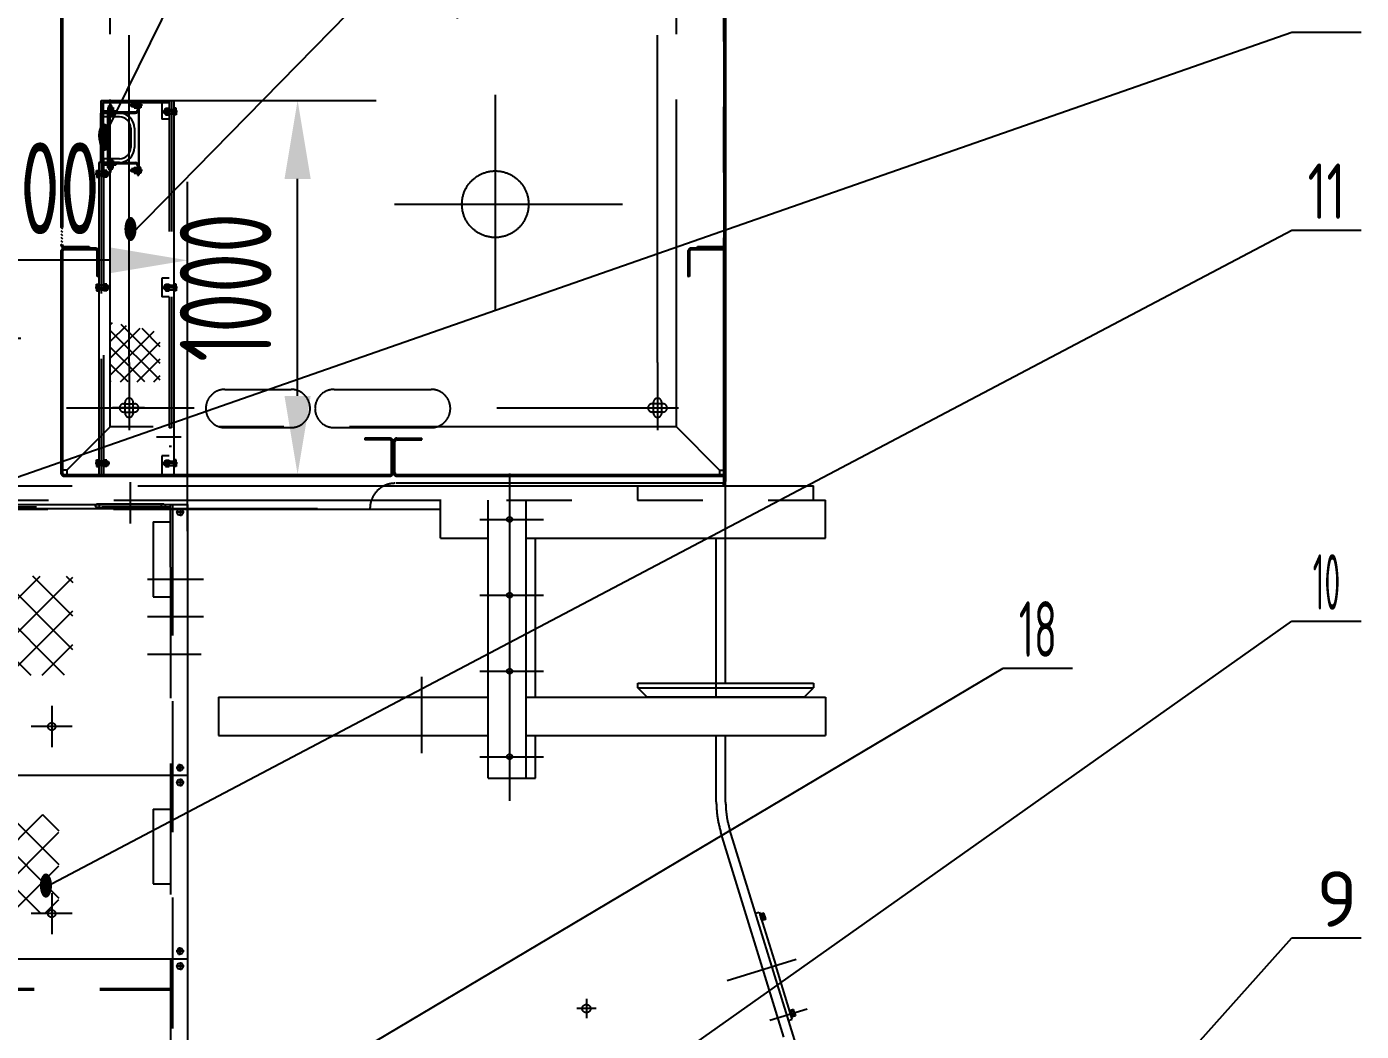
# Model space of a CAD drawing. Header units: millimetres. Extents: x 0 to 29400, y -802 to 20790.
# Drawn here: x 15664 to 19233, y 12697 to 15382 of the extents above; entities that cross this region are included whole.
import ezdxf
from ezdxf.enums import TextEntityAlignment as Align

# ---------------------------------------------------------------- set-up
doc = ezdxf.new("R2010")
doc.units = ezdxf.units.MM
doc.header["$LTSCALE"] = 700
for name, pattern in [('F', [0.75, 0.5, -0.25]), ('G', [2, 1.25, -0.25, 0.25, -0.25]), ('K', [2.5, 1.25, -0.25, 0.25, -0.25, 0.25, -0.25])]:
    doc.linetypes.add(name, pattern=pattern)
for name, color, linetype in [('01', 7, 'Continuous'), ('02', 1, 'Continuous'), ('04', 2, 'F'), ('05', 4, 'G'), ('07', 6, 'K'), ('08', 1, 'Continuous'), ('11', 3, 'Continuous')]:
    doc.layers.add(name, color=color, linetype=linetype)
doc.styles.get("Standard").update_dxf_attribs({"font": 'isocp', "width": 0.707, "bigfont": 'intecad.shx'})
doc.dimstyles.new('INTE', dxfattribs={"dimscale": 70, "dimtxt": 3.5, "dimasz": 3, "dimexe": 3, "dimexo": 0, "dimgap": 1, "dimtad": 1, "dimdec": 0, "dimdsep": 46, "dimtxsty": 'Standard', "dimcen": 0, "dimclrd": 1, "dimclre": 1, "dimclrt": 3, "dimadec": 0, "dimazin": 0, "dimtfac": 1, "dimtdec": 0, "dimtmove": 0, "dimatfit": 0, "dimfxl": 1, "dimarcsym": 0})
pattern_1 = [(225, (65769.9404, 40024.066), (4.490128, -4.490128), [])]
pattern_2 = [(315, (65769.9404, 40024.066), (4.490128, 4.490128), [])]

# ---------------------------------------------------------------- blocks, each defined once
blk = doc.blocks.new('WERER')
at = {"layer": '07', "linetype": 'K'}
h = blk.add_hatch(dxfattribs=at)
h.set_pattern_fill('ANSI31', color=6, scale=2, style=0)
h.set_pattern_definition(pattern_1)
h.paths.add_polyline_path([(58416.1, 30056.6, -0.113237), (58415.6, 30054.4, -0.287492), (58411.1, 30051.6), (58404.1, 30051.6), (58404.1, 30047.1), (58411.1, 30047.1, 0.123997), (58415.6, 30048.2, 0.276039), (58420.6, 30056.6), (58420.6, 31206.1, 0.276039), (58415.6, 31214.5, 0.123997), (58411.1, 31215.6), (58404.1, 31215.6), (58404.1, 31211.1), (58411.1, 31211.1, -0.287492), (58415.6, 31208.3, -0.113237), (58416.1, 31206.1)])
h.paths.add_polyline_path([(58404.1, 31211.1), (58404.1, 31215.6), (58344.6, 31215.6), (58344.6, 31211.1)])
h.paths.add_polyline_path([(58344.6, 30051.6), (58344.6, 30047.1), (58404.1, 30047.1), (58404.1, 30051.6)])
h = blk.add_hatch(dxfattribs=at)
h.set_pattern_fill('ANSI31', color=6, scale=2, angle=90, style=0)
h.set_pattern_definition(pattern_2)
edge = h.paths.add_edge_path()
edge.add_line((56642.6, 30977.6), (56642.6, 30056.6))
edge.add_arc((56652.1, 30056.6), 9.5, 180, 270)
edge.add_line((56652.1, 30047.1), (56718.6, 30047.1))
edge.add_line((56718.6, 30047.1), (56718.6, 30051.6))
edge.add_line((56718.6, 30051.6), (56652.1, 30051.6))
edge.add_arc((56652.1, 30056.6), 5, 180, 270, ccw=False)
edge.add_line((56647.1, 30056.6), (56647.1, 30977.6))
edge.add_arc((56652.1, 30977.6), 5, 90, 180, ccw=False)
edge.add_line((56652.1, 30982.6), (56718.6, 30982.6))
edge.add_line((56718.6, 30982.6), (56718.6, 30987.1))
edge.add_line((56718.6, 30987.1), (56652.1, 30987.1))
edge.add_arc((56652.1, 30977.6), 9.5, 90, 180)
h = blk.add_hatch(dxfattribs=at)
h.set_pattern_fill('ANSI31', color=6, scale=2, style=0)
h.set_pattern_definition(pattern_1)
h.paths.add_polyline_path([(56734.6, 30042.6, -0.414214), (56739.6, 30037.6), (56739.6, 29971.1), (56744.1, 29971.1), (56744.1, 30037.6, 0.414214), (56734.6, 30047.1), (56659.1, 30047.1), (56659.1, 30042.6)])
h.paths.add_polyline_path([(56642.6, 29447.1, 0.155597), (56644.4, 29441.6, 0.242958), (56652.1, 29437.6), (57522.1, 29437.6, 0.242958), (57529.9, 29441.6, 0.155597), (57531.6, 29447.1), (57531.6, 29454.1), (57527.1, 29454.1), (57527.1, 29447.1, -0.414214), (57522.1, 29442.1), (56652.1, 29442.1, -0.414214), (56647.1, 29447.1), (56647.1, 30037.6, -0.414214), (56652.1, 30042.6), (56659.1, 30042.6), (56659.1, 30047.1), (56652.1, 30047.1, 0.414214), (56642.6, 30037.6)])
h.paths.add_polyline_path([(57527.1, 29454.1), (57531.6, 29454.1), (57531.6, 29529.6, 0.414214), (57522.1, 29539.1), (57455.6, 29539.1), (57455.6, 29534.6), (57522.1, 29534.6, -0.414214), (57527.1, 29529.6)], flags=16)
h = blk.add_hatch(dxfattribs=at)
h.set_pattern_fill('ANSI31', color=6, scale=2, angle=90, style=0)
h.set_pattern_definition(pattern_2)
h.paths.add_polyline_path([(57531.6, 29529.6), (57531.6, 29454.1), (57536.1, 29454.1), (57536.1, 29529.6, -0.414214), (57541.1, 29534.6), (57607.6, 29534.6), (57607.6, 29539.1), (57541.1, 29539.1, 0.414214)], flags=17)
h.paths.add_polyline_path([(57541.1, 29437.6), (58411.1, 29437.6, 0.414214), (58420.6, 29447.1), (58420.6, 30037.6, 0.276039), (58415.6, 30046, 0.123997), (58411.1, 30047.1), (58404.1, 30047.1), (58404.1, 30042.6), (58411.1, 30042.6, -0.287492), (58415.6, 30039.8, -0.113237), (58416.1, 30037.6), (58416.1, 29447.1, -0.095491), (58415.8, 29445.2, -0.306596), (58411.1, 29442.1), (57541.1, 29442.1, -0.414214), (57536.1, 29447.1), (57536.1, 29454.1), (57531.6, 29454.1), (57531.6, 29447.1, 0.155597), (57533.4, 29441.6, 0.242958)])
h.paths.add_polyline_path([(58319.1, 30037.6), (58319.1, 29971.1), (58323.6, 29971.1), (58323.6, 30037.6, -0.414214), (58328.6, 30042.6), (58404.1, 30042.6), (58404.1, 30047.1), (58328.6, 30047.1, 0.414214)], flags=17)
at = {"layer": '07', "color": 6, "linetype": 'K'}
for p, q in [((56774.1, 29569.1), (56774.1, 31820.6)), ((56774.1, 29569.1), (56774.1, 31693.6)), ((58289.1, 29569.1), (58289.1, 31693.6)), ((58416.1, 30056.6), (58416.1, 31206.1)), ((58420.6, 30056.6), (58420.6, 31206.1)), ((56642.6, 30977.6), (56642.6, 30056.6)), ((56647.1, 30977.6), (56647.1, 30056.6)), ((56652.1, 30051.6), (56718.6, 30051.6)), ((56734.6, 30047.1), (56652.1, 30047.1)), ((56652.1, 30047.1), (56718.6, 30047.1)), ((56718.6, 30051.6), (56718.6, 30047.1)), ((58411.1, 30047.1), (58328.6, 30047.1)), ((58344.6, 30051.6), (58411.1, 30051.6)), ((58344.6, 30047.1), (58344.6, 30051.6)), ((58344.6, 30047.1), (58411.1, 30047.1)), ((56642.6, 30037.6), (56642.6, 29447.1)), ((56647.1, 30037.6), (56647.1, 29447.1)), ((56734.6, 30042.6), (56652.1, 30042.6)), ((56739.6, 29971.1), (56739.6, 30037.6)), ((56744.1, 29971.1), (56744.1, 30037.6)), ((58319.1, 30037.6), (58319.1, 29971.1)), ((58323.6, 30037.6), (58323.6, 29971.1)), ((58411.1, 30042.6), (58328.6, 30042.6)), ((58416.1, 29447.1), (58416.1, 30037.6)), ((58420.6, 29447.1), (58420.6, 30037.6)), ((56744.1, 29971.1), (56739.6, 29971.1)), ((58323.6, 29971.1), (58319.1, 29971.1)), ((56825.1, 29670.7), (56825.1, 29581.5)), ((58238.1, 29670.7), (58238.1, 29581.5)), ((56866.7, 29620.1), (56780.5, 29620.1)), ((56810.6, 29631.1), (56839.6, 29631.1)), ((58196.5, 29620.1), (58282.7, 29620.1)), ((58252.6, 29631.1), (58223.6, 29631.1)), ((56810.6, 29609.1), (56839.6, 29609.1)), ((58252.6, 29609.1), (58223.6, 29609.1)), ((56774.1, 29569.1), (56659.1, 29454.1)), ((58289.1, 29569.1), (56774.1, 29569.1)), ((58289.1, 29569.1), (58404.1, 29454.1)), ((57522.1, 29539.1), (57455.6, 29539.1)), ((57455.6, 29539.1), (57455.6, 29534.6)), ((57522.1, 29534.6), (57455.6, 29534.6)), ((57527.1, 29447.1), (57527.1, 29529.6)), ((57531.6, 29447.1), (57531.6, 29529.6)), ((57531.6, 29447.1), (57531.6, 29529.6)), ((57536.1, 29447.1), (57536.1, 29529.6)), ((57541.1, 29539.1), (57607.6, 29539.1)), ((57541.1, 29534.6), (57607.6, 29534.6)), ((57607.6, 29534.6), (57607.6, 29539.1)), ((56659.1, 29454.1), (56647.1, 29454.1)), ((56652.1, 29442.1), (57522.1, 29442.1)), ((56659.1, 29454.1), (56659.1, 29442.1)), ((57541.1, 29442.1), (58411.1, 29442.1)), ((58404.1, 29454.1), (58404.1, 29442.1)), ((58404.1, 29454.1), (58416.1, 29454.1)), ((56652.1, 29437.6), (57522.1, 29437.6)), ((57541.1, 29437.6), (58411.1, 29437.6))]:
    blk.add_line(p, q, dxfattribs=at)
for centre, radius, start, end in [((56652.1, 30056.6), 9.5, 180, 270), ((56652.1, 30037.6), 9.5, 90, 180), ((56652.1, 30056.6), 5, 180, 270), ((56734.6, 30037.6), 9.5, 0, 90), ((58328.6, 30037.6), 9.5, 90, 180), ((58411.1, 30056.6), 5, 270, 334.1581), ((58411.1, 30056.6), 9.5, 270, 298.2737), ((58411.1, 30037.6), 9.5, 61.7263, 90), ((58411.1, 30056.6), 5, 334.1581, 0), ((58411.1, 30056.6), 9.5, 298.2737, 0), ((56652.1, 30037.6), 5, 90, 180), ((56734.6, 30037.6), 5, 0, 90), ((58328.6, 30037.6), 5, 90, 180), ((58411.1, 30037.6), 5, 25.8419, 90), ((58411.1, 30037.6), 9.5, 0, 61.7263), ((58411.1, 30037.6), 5, 0, 25.8419), ((56810.6, 29620.1), 11, 90, 270), ((56839.6, 29620.1), 11, 270, 90), ((58223.6, 29620.1), 11, 90, 270), ((58252.6, 29620.1), 11, 270, 90), ((57522.1, 29529.6), 9.5, 0, 90), ((57522.1, 29529.6), 5, 0, 90), ((57541.1, 29529.6), 9.5, 90, 180), ((57541.1, 29529.6), 5, 90, 180), ((56652.1, 29447.1), 9.5, 180, 215.3765), ((56652.1, 29447.1), 9.5, 215.3765, 270), ((56652.1, 29447.1), 5, 180, 270), ((57522.1, 29447.1), 5, 270, 0), ((57522.1, 29447.1), 9.5, 270, 324.6235), ((57522.1, 29447.1), 9.5, 324.6235, 0), ((57541.1, 29447.1), 9.5, 180, 215.3765), ((57541.1, 29447.1), 9.5, 215.3765, 270), ((57541.1, 29447.1), 5, 180, 270), ((58411.1, 29447.1), 9.5, 270, 0), ((58411.1, 29447.1), 5, 270, 338.1813), ((58411.1, 29447.1), 5, 338.1813, 0)]:
    blk.add_arc(centre, radius, start, end, dxfattribs=at)
blk = doc.blocks.new('RERR')
at = {"layer": '07', "linetype": 'K'}
h = blk.add_hatch(dxfattribs=at)
h.set_pattern_fill('ANSI38', color=6, scale=20, style=0)
h.set_pattern_definition([(225, (56133.64, 25249.394), (44.9013, -44.9013), []), (315, (56133.64, 25249.394), (134.70384, -44.9013), [158.75, -95.25])])
h.paths.add_polyline_path([(50923.5, 23484.9), (50922.5, 23482.5), (50921.4, 23480.1), (50920.3, 23477.8), (50919.3, 23475.4), (50918.6, 23473), (50918.3, 23470.6), (50918.6, 23468.3), (50919.3, 23465.9), (50920.3, 23463.5), (50921.4, 23461.1), (50922.5, 23458.8), (50923.5, 23456.4), (50924.5, 23452.7), (50924.2, 23449.3), (50923.5, 23446.9), (50922.6, 23444.4), (50921.6, 23441.9), (50920.6, 23439.4), (50919.9, 23436.7), (50919.6, 23433.9), (50919.9, 23431), (50920.7, 23428), (50922, 23424.7), (50923.4, 23421), (50924.6, 23417), (50925.3, 23412.4), (50925.2, 23407.2), (50924, 23401.3), (50921.4, 23394.6, 0.177989), (50987.3, 23374.2, 0.177989), (51050.7, 23401.3, 0.206414), (51082.6, 23475.4, 0.213963), (51050.7, 23546.7, 0.183947), (50986.1, 23571.3, 0.183774), (50921.4, 23546.7), (50924, 23540), (50925.2, 23534.1), (50925.3, 23528.9), (50924.6, 23524.3), (50923.4, 23520.3), (50922, 23516.6), (50920.7, 23513.3), (50919.9, 23510.3), (50919.6, 23507.4), (50919.9, 23504.6), (50920.6, 23501.9), (50921.6, 23499.4), (50922.6, 23496.9), (50923.5, 23494.4), (50924.5, 23490.7), (50924.2, 23487.3)])
at = {"layer": '07', "color": 6, "linetype": 'K'}
for p, q in [((50719.5, 23752.1), (53939.5, 23752.1)), ((50719.5, 23752.1), (50719.5, 22879.1)), ((53939.5, 23752.1), (53939.5, 21346.1)), ((53939.5, 23740.1), (53945.5, 23740.1)), ((53945.5, 23740.1), (53945.5, 21351.1)), ((50725.5, 23625.1), (51944.5, 23625.1)), ((50725.5, 23625.1), (50725.5, 23015.1)), ((51944.5, 23625.1), (51944.5, 23015.1)), ((52121.5, 23535.3), (52121.5, 23615.5)), ((52350.5, 21669.3), (52350.5, 23615.5)), ((53763.5, 21669.3), (53763.5, 23615.5)), ((52104.1, 23570.1), (53819.3, 23570.1)), ((52110.5, 23555.6), (52110.5, 23584.6)), ((52132.5, 23555.6), (52132.5, 23584.6)), ((53752.5, 23555.6), (53752.5, 23584.6)), ((53774.5, 23555.6), (53774.5, 23584.6)), ((53583.5, 23472.4), (53583.5, 23072.9)), ((53388, 23315.1), (53669.7, 23315.1)), ((53228.5, 22588.4), (53228.5, 23145.9)), ((51944.5, 23015.1), (50725.5, 23015.1)), ((50719.5, 22879.1), (51833.5, 22879.1)), ((51833.5, 21409.1), (51833.5, 22879.1)), ((51978.5, 21538.3), (51978.5, 22879.1)), ((52949.7, 22867.1), (53507.3, 22867.1)), ((52957.3, 22867.1), (53439.3, 22867.1)), ((51858.5, 22687.1), (52061.4, 22687.1)), ((53329.5, 22384.8), (53329.5, 21807.2)), ((53060.2, 22092.1), (53669.7, 22092.1)), ((51858.5, 21734.1), (52061.4, 21734.1)), ((52350.5, 21669.3), (52350.5, 21487.9)), ((53763.5, 21669.3), (53763.5, 21487.9)), ((52606.5, 21597.1), (52783.5, 21597.1)), ((52898.5, 21597.1), (53158.5, 21597.1)), ((52339.5, 21533.6), (52339.5, 21562.6)), ((52361.5, 21533.6), (52361.5, 21562.6)), ((53752.5, 21533.6), (53752.5, 21562.6)), ((53774.5, 21533.6), (53774.5, 21562.6)), ((52182.9, 21548.1), (52524.2, 21548.1)), ((53334, 21548.1), (53819.3, 21548.1)), ((52606.5, 21495.1), (52783.5, 21495.1)), ((52898.5, 21495.1), (53158.5, 21495.1)), ((51858.5, 21384.1), (51833.5, 21409.1)), ((51858.5, 21384.1), (51979.5, 21384.1)), ((51979.5, 21384.1), (51979.5, 21279.1)), ((53939.5, 21346.1), (53061.5, 21346.1)), ((53939.5, 21351.1), (53945.5, 21351.1)), ((53939.5, 21339.1), (53939.5, 21346.1)), ((53043.4, 21339.1), (53933.5, 21339.1)), ((53933.5, 21339.1), (53939.5, 21339.1)), ((51979.5, 21279.1), (52994.5, 21279.1))]:
    blk.add_line(p, q, dxfattribs=at)
for centre, radius in [((53583.5, 23315.1), 89), ((53228.5, 22867.1), 89), ((51978.5, 22687.1), 47.5), ((53329.5, 22092.1), 89), ((51978.5, 21734.1), 47.5)]:
    blk.add_circle(centre, radius, dxfattribs=at)
for centre, radius, start, end in [((52121.5, 23584.6), 11, 0, 180), ((53763.5, 23584.6), 11, 0, 180), ((52121.5, 23555.6), 11, 180, 0), ((53763.5, 23555.6), 11, 180, 0), ((52606.5, 21546.1), 51, 90, 270), ((52783.5, 21546.1), 51, 270, 90), ((52898.5, 21546.1), 51, 90, 270), ((53158.5, 21546.1), 51, 270, 90), ((52350.5, 21562.6), 11, 0, 180), ((53763.5, 21562.6), 11, 0, 180), ((52350.5, 21533.6), 11, 180, 0), ((53763.5, 21533.6), 11, 180, 0), ((53061.5, 21279.1), 67, 90, 180)]:
    blk.add_arc(centre, radius, start, end, dxfattribs=at)
blk = doc.blocks.new('werwerwer')
at = {"layer": '07', "color": 6, "linetype": 'K'}
for p, q in [((18069.5, 11493.3), (18069.5, 11803.8)), ((17491.9, 11745.1), (17491.9, 10857.2)), ((9497.5, 11711.9), (17834.5, 11711.9)), ((17834.5, 11711.9), (18304.5, 11711.9)), ((17834.5, 11673.9), (17834.5, 11711.9)), ((18304.5, 11673.9), (18304.5, 11711.9)), ((9433.5, 11673.9), (18336.5, 11673.9)), ((17307.5, 11571.9), (17307.5, 11673.9)), ((17434.5, 10930.9), (17434.5, 11673.9)), ((17536.5, 10930.9), (17536.5, 11673.9)), ((18336.5, 11571.9), (18336.5, 11673.9)), ((17307.5, 11648.9), (10678.5, 11648.9)), ((17412.5, 11622.2), (17582.4, 11622.2)), ((17307.5, 11571.9), (17434.5, 11571.9)), ((17536.5, 11571.9), (18336.5, 11571.9)), ((17561.5, 11146.9), (17561.5, 11571.9)), ((18044.5, 11146.9), (18044.5, 11570.9)), ((18069.5, 11184.9), (18069.5, 11571.9)), ((17412.5, 11419.8), (17582.4, 11419.8)), ((17412.5, 11216.6), (17582.4, 11216.6)), ((17256.9, 10997.2), (17256.9, 11202)), ((17834.5, 11184.9), (18304.5, 11184.9)), ((17834.5, 11171.9), (17834.5, 11184.9)), ((17834.5, 11171.9), (18304.5, 11171.9)), ((17859.5, 11146.9), (17834.5, 11171.9)), ((18279.5, 11146.9), (18304.5, 11171.9)), ((18304.5, 11184.9), (18304.5, 11171.9)), ((16713.5, 11146.9), (17434.5, 11146.9)), ((16713.5, 11146.9), (16713.5, 11044.9)), ((17536.5, 11146.9), (18336.5, 11146.9)), ((18279.5, 11146.9), (17859.5, 11146.9)), ((18336.5, 11146.9), (18336.5, 11044.9)), ((16713.5, 11044.9), (17434.5, 11044.9)), ((17536.5, 11044.9), (18336.5, 11044.9)), ((17561.5, 10930.9), (17561.5, 11044.9)), ((18044.5, 10867.9), (18044.5, 11044.9)), ((18069.5, 10866.9), (18069.5, 11044.9)), ((17412.5, 10988), (17582.4, 10988)), ((17434.5, 10930.9), (17536.5, 10930.9)), ((17536.5, 10930.9), (17561.5, 10930.9)), ((18225.5, 10238.9), (18056.9, 10785.3)), ((18323.4, 10007.1), (18080.8, 10791.8)), ((18149.4, 10570), (18159, 10572.9)), ((18159, 10572.9), (18203.3, 10429.6)), ((18163.6, 10566.7), (18161.1, 10565.9)), ((18161.1, 10565.9), (18163.4, 10558.6)), ((18171.3, 10570.3), (18163.3, 10567.8)), ((18163.3, 10567.8), (18165.9, 10559.4)), ((18165.9, 10559.4), (18163.6, 10566.7)), ((18172.4, 10566.6), (18164.4, 10564.1)), ((18173.9, 10561.8), (18171.3, 10570.3)), ((18167.9, 10560), (18161.4, 10558)), ((18163.4, 10558.6), (18165.4, 10560.8)), ((18165.7, 10551.2), (18163.4, 10558.6)), ((18165.9, 10559.4), (18163.8, 10557.2)), ((18174.9, 10562.2), (18164.9, 10559)), ((18168.2, 10552), (18165.7, 10551.2)), ((18168.5, 10550.9), (18165.9, 10559.4)), ((18165.9, 10559.4), (18168.2, 10552)), ((18175.4, 10557.1), (18167.4, 10554.6)), ((18176.5, 10553.4), (18168.5, 10550.9)), ((18173.9, 10561.8), (18176.5, 10553.4)), ((18073.9, 10389.6), (18258, 10446.6)), ((18247.6, 10286.3), (18203.3, 10429.6)), ((17722.9, 10314.9), (17671.2, 10314.9)), ((17697.1, 10340.7), (17697.1, 10289)), ((18187.6, 10283.5), (18287.2, 10314.3)), ((18238, 10283.4), (18247.6, 10286.3)), ((18243.4, 10308.8), (18240.9, 10308)), ((18240.9, 10308), (18243.2, 10300.6)), ((18247.6, 10302), (18241.1, 10300)), ((18245.6, 10301.4), (18242.7, 10302.1)), ((18251, 10312.4), (18243, 10309.9)), ((18243, 10309.9), (18245.6, 10301.4)), ((18245.4, 10293.3), (18243.2, 10300.6)), ((18243.2, 10300.6), (18246.1, 10300)), ((18245.6, 10301.4), (18243.4, 10308.8)), ((18252.2, 10308.7), (18244.2, 10306.2)), ((18254.7, 10304.2), (18244.6, 10301.1)), ((18247.9, 10294.1), (18245.4, 10293.3)), ((18245.6, 10301.4), (18247.9, 10294.1)), ((18248.3, 10292.9), (18245.6, 10301.4)), ((18255.1, 10299.1), (18247.1, 10296.6)), ((18256.3, 10295.4), (18248.3, 10292.9)), ((18253.7, 10303.9), (18251, 10312.4)), ((18253.7, 10303.9), (18256.3, 10295.4))]:
    blk.add_line(p, q, dxfattribs=at)
for centre, radius in [((17491.9, 11622.2), 7), ((17491.9, 11419.8), 7), ((17491.9, 11216.6), 7), ((17491.9, 10988), 7), ((17697.1, 10314.9), 11.1)]:
    blk.add_circle(centre, radius, dxfattribs=at)
for centre, radius, end in [((18324.5, 10867.9), 280, 197.1426), ((18323.5, 10866.9), 254, 197.1817)]:
    blk.add_arc(centre, radius, 180, end, dxfattribs=at)
at = {"layer": '07'}
for name, p in [('WERER', (-40350.7, -17699.7)), ('RERR', (-35876, -9627.3))]:
    blk.add_blockref(name, p, dxfattribs=at)
blk = doc.blocks.new('*U1421')
at = {"layer": '01'}
for p, q in [((0, 40), (2, 40)), ((0, 40), (0, 0)), ((3, 7), (3, 39)), ((0, 0), (25, 0)), ((24, 3), (7, 3)), ((25, 0), (25, 2))]:
    blk.add_line(p, q, dxfattribs=at)
for centre, radius, start, end in [((2, 39), 0.99, 359.954, 90), ((7, 7), 4, 180, 270), ((24, 2), 0.99, 0, 90.0029)]:
    blk.add_arc(centre, radius, start, end, dxfattribs=at)
blk = doc.blocks.new('RWR')
at = {"layer": '01'}
for p, q in [((19738.3, 19667.5), (19738.3, 19660.7)), ((19745.5, 19667.5), (19738.3, 19667.5)), ((19741.5, 19672.6), (19745.5, 19672.6)), ((19741.5, 19667.5), (19741.5, 19672.6)), ((19741.5, 19667.5), (19741.5, 19660.7)), ((19749.5, 19672.6), (19745.5, 19672.6)), ((19745.5, 19667.5), (19752.7, 19667.5)), ((19749.5, 19667.5), (19749.5, 19672.6)), ((19749.5, 19667.5), (19749.5, 19660.7)), ((19752.7, 19667.5), (19752.7, 19660.7)), ((19808.6, 19677.6), (19801.5, 19677.6)), ((19801.5, 19677.6), (19801.5, 19673.6)), ((19801.5, 19669.6), (19801.5, 19673.6)), ((19808.6, 19669.6), (19801.5, 19669.6)), ((19808.6, 19673.6), (19808.6, 19680.8)), ((19808.6, 19680.8), (19815.4, 19680.8)), ((19808.6, 19677.6), (19815.4, 19677.6)), ((19808.6, 19673.6), (19808.6, 19666.4)), ((19808.6, 19669.6), (19815.4, 19669.6)), ((19808.6, 19666.4), (19815.4, 19666.4)), ((19815.4, 19680.8), (19815.4, 19673.6)), ((19815.4, 19679.8), (19817.5, 19679.8)), ((19815.4, 19673.6), (19815.4, 19679.8)), ((19817.5, 19673.6), (19815.4, 19674.8)), ((19815.4, 19666.4), (19815.4, 19673.6)), ((19815.4, 19673.6), (19815.4, 19667.5)), ((19815.4, 19673.6), (19817.5, 19672.4)), ((19815.4, 19667.5), (19817.5, 19667.5)), ((19817.5, 19686.6), (19817.5, 19660.6)), ((19817.5, 19686.6), (19821.5, 19686.6)), ((19817.5, 19679.8), (19817.5, 19673.6)), ((19817.5, 19667.5), (19817.5, 19673.6)), ((19817.8, 19677.6), (19817.8, 19673.6)), ((19820.5, 19686.6), (19820.5, 19486.6)), ((19820.5, 19686.6), (19820.5, 19660.6)), ((19821.5, 19686.6), (19821.5, 19486.6)), ((19826.8, 19680.8), (19821.5, 19680.8)), ((19821.5, 19680.8), (19821.5, 19673.6)), ((19821.5, 19677.6), (19826.8, 19677.6)), ((19821.5, 19666.4), (19821.5, 19673.6)), ((19821.5, 19669.6), (19826.8, 19669.6)), ((19826.8, 19666.4), (19821.5, 19666.4)), ((19826.8, 19673.6), (19826.8, 19680.8)), ((19826.8, 19673.6), (19826.8, 19666.4)), ((19719, 19652.6), (19719, 19520.6)), ((19720.5, 19647.6), (19720.5, 19525.6)), ((19723.5, 19647.6), (19723.5, 19525.6)), ((19725, 19651.2), (19725, 19522.1)), ((19728.5, 19655.6), (19812.5, 19655.6)), ((19728.5, 19652.6), (19812.5, 19652.6)), ((19738.3, 19660.7), (19745.5, 19660.7)), ((19738.3, 19652.6), (19745.5, 19652.6)), ((19738.3, 19647.3), (19738.3, 19652.6)), ((19745.5, 19647.3), (19738.3, 19647.3)), ((19745.5, 19660.7), (19739.4, 19660.7)), ((19739.4, 19660.7), (19739.4, 19658.6)), ((19739.4, 19658.6), (19745.5, 19658.6)), ((19741.5, 19652.6), (19741.5, 19647.3)), ((19745.5, 19658.6), (19744.3, 19660.7)), ((19745.5, 19660.7), (19751.7, 19660.7)), ((19752.7, 19660.7), (19745.5, 19660.7)), ((19745.5, 19660.7), (19746.7, 19658.6)), ((19751.7, 19658.6), (19745.5, 19658.6)), ((19752.7, 19652.6), (19745.5, 19652.6)), ((19745.5, 19647.3), (19752.7, 19647.3)), ((19749.5, 19652.6), (19749.5, 19647.3)), ((19751.7, 19660.7), (19751.7, 19658.6)), ((19752.7, 19647.3), (19752.7, 19652.6)), ((19728.5, 19520.6), (19812.5, 19520.6)), ((19745.5, 19525.9), (19738.3, 19525.9)), ((19738.3, 19525.9), (19738.3, 19520.6)), ((19738.3, 19520.6), (19745.5, 19520.6)), ((19741.5, 19520.6), (19741.5, 19525.9)), ((19745.5, 19525.9), (19752.7, 19525.9)), ((19752.7, 19520.6), (19745.5, 19520.6)), ((19749.5, 19520.6), (19749.5, 19525.9)), ((19752.7, 19525.9), (19752.7, 19520.6)), ((19728.5, 19517.6), (19812.5, 19517.6)), ((19738.3, 19512.5), (19745.5, 19512.5)), ((19738.3, 19505.7), (19738.3, 19512.5)), ((19745.5, 19505.7), (19738.3, 19505.7)), ((19739.4, 19514.6), (19745.5, 19514.6)), ((19739.4, 19512.5), (19739.4, 19514.6)), ((19745.5, 19512.5), (19739.4, 19512.5)), ((19741.5, 19505.7), (19741.5, 19512.5)), ((19741.5, 19505.7), (19741.5, 19500.6)), ((19741.5, 19500.6), (19745.5, 19500.6)), ((19745.5, 19514.6), (19744.3, 19512.5)), ((19745.5, 19512.5), (19746.7, 19514.6)), ((19751.7, 19514.6), (19745.5, 19514.6)), ((19752.7, 19512.5), (19745.5, 19512.5)), ((19745.5, 19512.5), (19751.7, 19512.5)), ((19745.5, 19505.7), (19752.7, 19505.7)), ((19749.5, 19500.6), (19745.5, 19500.6)), ((19749.5, 19505.7), (19749.5, 19512.5)), ((19749.5, 19505.7), (19749.5, 19500.6)), ((19751.7, 19512.5), (19751.7, 19514.6)), ((19752.7, 19505.7), (19752.7, 19512.5)), ((19808.6, 19503.6), (19801.5, 19503.6)), ((19801.5, 19503.6), (19801.5, 19499.6)), ((19801.5, 19495.6), (19801.5, 19499.6)), ((19808.6, 19495.6), (19801.5, 19495.6)), ((19808.6, 19499.6), (19808.6, 19506.8)), ((19808.6, 19506.8), (19815.4, 19506.8)), ((19808.6, 19503.6), (19815.4, 19503.6)), ((19808.6, 19499.6), (19808.6, 19492.4)), ((19808.6, 19495.6), (19815.4, 19495.6)), ((19808.6, 19492.4), (19815.4, 19492.4)), ((19815.4, 19506.8), (19815.4, 19499.6)), ((19815.4, 19499.6), (19815.4, 19505.8)), ((19815.4, 19505.8), (19817.5, 19505.8)), ((19815.4, 19499.6), (19817.5, 19500.8)), ((19815.4, 19499.6), (19815.4, 19493.5)), ((19817.5, 19499.6), (19815.4, 19498.4)), ((19815.4, 19492.4), (19815.4, 19499.6)), ((19815.4, 19493.5), (19817.5, 19493.5)), ((19817.5, 19512.6), (19817.5, 19486.6)), ((19817.5, 19505.8), (19817.5, 19499.6)), ((19817.5, 19493.5), (19817.5, 19499.6)), ((19817.5, 19486.6), (19821.5, 19486.6)), ((19820.5, 19512.6), (19820.5, 19486.6)), ((19826.8, 19506.8), (19821.5, 19506.8)), ((19821.5, 19506.8), (19821.5, 19499.6)), ((19821.5, 19503.6), (19826.8, 19503.6)), ((19821.5, 19492.4), (19821.5, 19499.6)), ((19821.5, 19495.6), (19826.8, 19495.6)), ((19826.8, 19492.4), (19821.5, 19492.4)), ((19826.8, 19499.6), (19826.8, 19506.8)), ((19826.8, 19499.6), (19826.8, 19492.4))]:
    blk.add_line(p, q, dxfattribs=at)
at = {"layer": '01', "color": 7, "linetype": 'Continuous'}
for p, q in [((19722.3, 19652.6), (19719, 19652.6)), ((19737.5, 19652.6), (19737.5, 19520.6)), ((19743.5, 19647.3), (19743.5, 19525.9)), ((19722.3, 19520.6), (19719, 19520.6))]:
    blk.add_line(p, q, dxfattribs=at)
at = {"layer": '01'}
for centre, radius, start, end in [((19728.5, 19647.6), 8, 90, 180), ((19728.5, 19647.6), 5, 90, 180), ((19812.5, 19660.6), 8, 270, 0), ((19812.5, 19660.6), 5, 270, 0), ((19728.5, 19525.6), 8, 180, 270), ((19728.5, 19525.6), 5, 180, 270), ((19812.5, 19512.6), 8, 0, 90), ((19812.5, 19512.6), 5, 0, 90)]:
    blk.add_arc(centre, radius, start, end, dxfattribs=at)
at = {"layer": '02'}
for p, q in [((19742.5, 19672.6), (19742.5, 19667.5)), ((19748.5, 19672.6), (19748.5, 19667.5)), ((19801.5, 19676.6), (19808.6, 19676.6)), ((19801.5, 19670.6), (19808.6, 19670.6)), ((19742.5, 19500.6), (19742.5, 19505.7)), ((19748.5, 19500.6), (19748.5, 19505.7)), ((19801.5, 19502.6), (19808.6, 19502.6)), ((19801.5, 19496.6), (19808.6, 19496.6))]:
    blk.add_line(p, q, dxfattribs=at)
at = {"layer": '05'}
for p, q in [((19740.5, 19670), (19740.5, 19504.3)), ((19745.5, 19646.2), (19745.5, 19679.2)), ((19745.5, 19668.6), (19745.5, 19659.7)), ((19745.5, 19662.8), (19745.5, 19656.5)), ((19831, 19673.6), (19798, 19673.6)), ((19807.6, 19673.6), (19816.5, 19673.6)), ((19813.3, 19673.6), (19819.6, 19673.6)), ((19745.5, 19530.1), (19745.5, 19497.1)), ((19745.5, 19529), (19745.5, 19497.1)), ((19745.5, 19527.1), (19745.5, 19494.1)), ((19745.5, 19510.4), (19745.5, 19516.7)), ((19745.5, 19504.7), (19745.5, 19513.6)), ((19829.9, 19499.6), (19798, 19499.6)), ((19831, 19499.6), (19798, 19499.6)), ((19807.6, 19499.6), (19816.5, 19499.6)), ((19813.3, 19499.6), (19819.6, 19499.6))]:
    blk.add_line(p, q, dxfattribs=at)
at = {"xscale": -1, "rotation": 270}
blk.add_blockref('*U1421', (19720.5, 19655.6), dxfattribs=at)
at = {"rotation": 270}
blk.add_blockref('*U1421', (19720.5, 19517.6), dxfattribs=at)
blk = doc.blocks.new('*U1536')
at = {"layer": '01'}
for p, q in [((0, 8.8), (-8, 4.2)), ((-8, 4.2), (-8, 0)), ((-8, -4.2), (-8, 0)), ((8, 4.2), (0, 8.8)), ((8, 0), (8, 4.2)), ((8, 0), (8, -4.2)), ((0, -8.8), (-8, -4.2)), ((8, -4.2), (0, -8.8))]:
    blk.add_line(p, q, dxfattribs=at)
at = {"layer": '05'}
for p, q in [((-9.9, 0), (9.3, 0)), ((0, -10.6), (0, 10.2))]:
    blk.add_line(p, q, dxfattribs=at)
blk = doc.blocks.new('etfett')
at = {"layer": '02', "linetype": 'Continuous'}
h = blk.add_hatch(dxfattribs=at)
h.set_pattern_fill('ANSI37', color=1, scale=20, style=0)
h.set_pattern_definition([(45, (17233.48, 28452.534), (-44.9013, 44.9013), []), (135, (17233.48, 28452.534), (-44.9013, -44.9013), [])])
h.paths.add_polyline_path([(18363.4, 29854.7), (18098.5, 29854.7), (18045, 29590), (18363.4, 29590)])
at = {"layer": '01'}
for p, q in [((17907.7, 30683), (18707.7, 30683)), ((18661.7, 30516.2), (18661.7, 30683)), ((18707.7, 30683), (18707.7, 26840)), ((17907.7, 29960), (18707.7, 29960)), ((17327.7, 29469.5), (18707.7, 29469.5))]:
    blk.add_line(p, q, dxfattribs=at)
at = {"layer": '04', "color": 2, "linetype": 'F'}
for p, q in [((17953.7, 30683), (18661.7, 30683)), ((17953.7, 30677), (18661.7, 30677)), ((18466.7, 30685), (18642.7, 30685)), ((18466.7, 30675), (18642.7, 30675)), ((18667.7, 30683), (18667.7, 26840)), ((18615.7, 30637), (18615.7, 30437)), ((18661.7, 30516.2), (18661.7, 26840)), ((18615.7, 29869.5), (18615.7, 29669.5))]:
    blk.add_line(p, q, dxfattribs=at)
at = {"layer": '04'}
for p, q in [((18461.7, 30683), (18461.7, 30677)), ((18647.7, 30683), (18647.7, 30677)), ((18615.7, 30637), (18661.7, 30637)), ((18615.7, 30437), (18661.7, 30437)), ((18615.7, 29869.5), (18661.7, 29869.5)), ((18615.7, 29669.5), (18661.7, 29669.5)), ((17947.7, 29389.5), (18667.7, 29389.5)), ((17947.7, 29386.5), (18667.7, 29386.5))]:
    blk.add_line(p, q, dxfattribs=at)
at = {"layer": '04', "color": 2, "linetype": 'F'}
for centre, radius in [((18466.7, 30680), 5), ((18642.7, 30680), 4.97)]:
    blk.add_circle(centre, radius, dxfattribs=at)
at = {"layer": '04'}
for centre in [(18344.5, 30090), (18344.5, 29590)]:
    blk.add_circle(centre, 10, dxfattribs=at)
at = {"layer": '05'}
for p, q in [((18554.7, 30632.3), (18554.7, 30743.1)), ((18750.2, 30483), (18600.2, 30483)), ((18750.2, 30383), (18600.2, 30383)), ((18600.5, 30283), (18744.4, 30283)), ((18344.5, 30145), (18344.5, 30035)), ((18399.5, 30090), (18289.5, 30090)), ((18344.5, 29645), (18344.5, 29535)), ((18399.5, 29590), (18289.5, 29590))]:
    blk.add_line(p, q, dxfattribs=at)
at = {"layer": '01', "xscale": -1, "rotation": 90}
for p in [(18687.7, 30663), (18687.7, 29940), (18687.7, 29449.5)]:
    blk.add_blockref('*U1536', p, dxfattribs=at)
at = {"layer": '01', "rotation": 90}
for p in [(18687.7, 29980), (18687.7, 29489.5)]:
    blk.add_blockref('*U1536', p, dxfattribs=at)
blk = doc.blocks.new('*D1540')
at = {"layer": '08', "color": 1, "lineweight": -2, "ltscale": 1.166667}
for p, q in [((15294.3, 13933.9), (15294.3, 14968)), ((16094.3, 14034.3), (16094.3, 14968)), ((15884.3, 14758), (15504.3, 14758))]:
    blk.add_line(p, q, dxfattribs=at)
at = {"layer": '08', "color": 1, "ltscale": 1.166667}
for points in [[(15504.3, 14793), (15504.3, 14723), (15294.3, 14758)], [(15884.3, 14793), (15884.3, 14723), (16094.3, 14758)]]:
    blk.add_solid(points, dxfattribs=at)
at = {"layer": 'Defpoints', "color": 0, "ltscale": 1.166667}
for p in [(15294.3, 14758), (16094.3, 14034.3), (15294.3, 13933.9)]:
    blk.add_point(p, dxfattribs=at)
at = {"layer": '08', "color": 3, "ltscale": 1.166667, "insert": (15694.3, 14950.5), "char_height": 245, "attachment_point": 5}
blk.add_mtext('800', dxfattribs=at)
blk = doc.blocks.new('*D1541')
at = {"layer": '08', "color": 1, "lineweight": -2, "ltscale": 1.166667}
for p, q in [((14714.3, 12778.9), (14714.3, 12322.1)), ((16094.3, 12778.9), (16094.3, 12322.1)), ((15884.3, 12532.1), (14924.3, 12532.1))]:
    blk.add_line(p, q, dxfattribs=at)
at = {"layer": '08', "color": 1, "ltscale": 1.166667}
for points in [[(14924.3, 12567.1), (14924.3, 12497.1), (14714.3, 12532.1)], [(15884.3, 12567.1), (15884.3, 12497.1), (16094.3, 12532.1)]]:
    blk.add_solid(points, dxfattribs=at)
at = {"layer": 'Defpoints', "color": 0, "ltscale": 1.166667}
for p in [(14714.3, 12778.9), (16094.3, 12778.9), (14714.3, 12532.1)]:
    blk.add_point(p, dxfattribs=at)
at = {"layer": '08', "color": 3, "ltscale": 1.166667, "insert": (15177.6, 12724.6), "char_height": 245, "attachment_point": 5}
blk.add_mtext('1380', dxfattribs=at)
blk = doc.blocks.new('*D1542')
at = {"layer": '08', "color": 1, "lineweight": -2, "ltscale": 1.166667}
for p, q in [((16057.2, 15185.4), (16598.5, 15185.4)), ((16388.5, 14395.4), (16388.5, 14975.4)), ((16147.3, 14185.4), (16598.5, 14185.4))]:
    blk.add_line(p, q, dxfattribs=at)
at = {"layer": '08', "color": 1, "ltscale": 1.166667}
for points in [[(16353.5, 14975.4), (16423.5, 14975.4), (16388.5, 15185.4)], [(16353.5, 14395.4), (16423.5, 14395.4), (16388.5, 14185.4)]]:
    blk.add_solid(points, dxfattribs=at)
at = {"layer": 'Defpoints', "color": 0, "ltscale": 1.166667}
for p in [(16057.2, 15185.4), (16388.5, 15185.4), (16147.3, 14185.4)]:
    blk.add_point(p, dxfattribs=at)
at = {"layer": '08', "color": 3, "ltscale": 1.166667, "insert": (16196, 14685.4), "char_height": 245, "attachment_point": 5, "rotation": 90}
blk.add_mtext('1000', dxfattribs=at)
blk = doc.blocks.new('NN')
at = {"layer": '02', "linetype": 'Continuous'}
h = blk.add_hatch(dxfattribs=at)
h.set_pattern_fill('ANSI37', color=1, scale=10, angle=-90, style=0)
h.set_pattern_definition([(315, (21672.276, 13231.215), (22.4506, 22.4506), []), (45, (21672.276, 13231.215), (-22.4506, 22.4506), [])])
h.paths.add_polyline_path([(22373.4, 12666.3), (22373.4, 12798.7), (22241, 12825.5), (22241, 12666.3)])
at = {"layer": '01'}
for p, q in [((22215.6, 13418.5), (22409.6, 13418.5)), ((22215.6, 13252.5), (22215.6, 13418.5)), ((22409.6, 13418.5), (22409.6, 12418.5)), ((22416, 13397.4), (22409.6, 13397.4)), ((22409.6, 13397.4), (22409.6, 13388.5)), ((22409.6, 13393.5), (22416, 13393.5)), ((22409.6, 13379.6), (22409.6, 13388.5)), ((22409.6, 13383.5), (22416, 13383.5)), ((22416, 13388.5), (22416, 13397.4)), ((22416, 13388.5), (22416, 13379.6)), ((22221.6, 13262.5), (22221.6, 13374.5)), ((22416, 13379.6), (22409.6, 13379.6)), ((22209.6, 13252.5), (22209.6, 12418.5)), ((22203.2, 13222.5), (22203.2, 13231.4)), ((22203.2, 13231.4), (22209.6, 13231.4)), ((22209.6, 13227.5), (22203.2, 13227.5)), ((22203.2, 13222.5), (22203.2, 13213.6)), ((22209.6, 13217.5), (22203.2, 13217.5)), ((22203.2, 13213.6), (22209.6, 13213.6)), ((22209.6, 13231.4), (22209.6, 13222.5)), ((22209.6, 13213.6), (22209.6, 13222.5)), ((22203.2, 12918.5), (22203.2, 12927.4)), ((22203.2, 12927.4), (22209.6, 12927.4)), ((22209.6, 12923.5), (22203.2, 12923.5)), ((22203.2, 12918.5), (22203.2, 12909.6)), ((22209.6, 12927.4), (22209.6, 12918.5)), ((22209.6, 12909.6), (22209.6, 12918.5)), ((22409.6, 12927.4), (22409.6, 12918.5)), ((22416, 12927.4), (22409.6, 12927.4)), ((22409.6, 12923.5), (22416, 12923.5)), ((22409.6, 12909.6), (22409.6, 12918.5)), ((22416, 12918.5), (22416, 12927.4)), ((22416, 12918.5), (22416, 12909.6)), ((22209.6, 12913.5), (22203.2, 12913.5)), ((22203.2, 12909.6), (22209.6, 12909.6)), ((22409.6, 12913.5), (22416, 12913.5)), ((22416, 12909.6), (22409.6, 12909.6)), ((22203.2, 12457.4), (22209.6, 12457.4)), ((22203.2, 12448.5), (22203.2, 12457.4)), ((22209.6, 12457.4), (22209.6, 12448.5)), ((22416, 12457.4), (22409.6, 12457.4)), ((22409.6, 12457.4), (22409.6, 12448.5)), ((22416, 12448.5), (22416, 12457.4)), ((22209.6, 12453.5), (22203.2, 12453.5)), ((22203.2, 12448.5), (22203.2, 12439.6)), ((22209.6, 12443.5), (22203.2, 12443.5)), ((22203.2, 12439.6), (22209.6, 12439.6)), ((22209.6, 12439.6), (22209.6, 12448.5)), ((22209.6, 12418.5), (22409.6, 12418.5)), ((22209.6, 12418.5), (22409.6, 12418.5)), ((22409.6, 12453.5), (22416, 12453.5)), ((22409.6, 12439.6), (22409.6, 12448.5)), ((22409.6, 12443.5), (22416, 12443.5)), ((22416, 12439.6), (22409.6, 12439.6)), ((22416, 12448.5), (22416, 12439.6))]:
    blk.add_line(p, q, dxfattribs=at)
at = {"layer": '01', "color": 7, "linetype": 'Continuous'}
for p, q in [((22264.6, 13384.5), (22215.6, 13384.5)), ((22264.6, 13374.5), (22215.6, 13374.5)), ((22294.6, 13344.5), (22294.6, 13292.5)), ((22304.6, 13344.5), (22304.6, 13292.5)), ((22264.6, 13252.5), (22209.6, 13252.5)), ((22264.6, 13262.5), (22215.6, 13262.5))]:
    blk.add_line(p, q, dxfattribs=at)
for centre, radius, start, end in [((22264.6, 13344.5), 40, 0, 90), ((22264.6, 13344.5), 30, 0, 90), ((22264.6, 13292.5), 30, 270, 0), ((22264.6, 13292.5), 40, 270, 0)]:
    blk.add_arc(centre, radius, start, end, dxfattribs=at)
at = {"layer": '04'}
for p, q in [((22221.6, 13374.5), (22221.6, 13418.5)), ((22403.6, 12543.5), (22397.6, 12543.5)), ((22403.6, 12493.5), (22397.6, 12493.5))]:
    blk.add_line(p, q, dxfattribs=at)
at = {"layer": '04', "color": 2, "linetype": 'F'}
for p, q in [((22377.6, 13418.5), (22377.6, 13368.5)), ((22397.6, 13418.5), (22397.6, 12418.5)), ((22403.6, 13418.5), (22403.6, 12418.5)), ((22221.6, 13412.5), (22397.6, 13412.5)), ((22397.6, 13393.5), (22384.2, 13393.5)), ((22384.2, 13393.5), (22384.2, 13388.5)), ((22384.2, 13392.5), (22388.1, 13392.5)), ((22384.2, 13383.5), (22384.2, 13388.5)), ((22384.2, 13384.5), (22388.1, 13384.5)), ((22397.6, 13383.5), (22384.2, 13383.5)), ((22388.1, 13397.3), (22397.6, 13397.3)), ((22388.1, 13388.5), (22388.1, 13397.3)), ((22388.1, 13393.5), (22397.6, 13393.5)), ((22388.1, 13388.5), (22388.1, 13379.7)), ((22388.1, 13383.5), (22397.6, 13383.5)), ((22397.6, 13397.3), (22397.6, 13388.5)), ((22397.6, 13394.5), (22409.6, 13394.5)), ((22397.6, 13379.7), (22397.6, 13388.5)), ((22397.6, 13382.5), (22409.6, 13382.5)), ((22397.6, 13368.5), (22377.6, 13368.5)), ((22388.1, 13379.7), (22397.6, 13379.7)), ((22215.6, 13252.5), (22215.6, 12418.5)), ((22221.6, 13262.5), (22221.6, 12418.5)), ((22221.6, 13228.5), (22209.6, 13228.5)), ((22221.6, 13216.5), (22209.6, 13216.5)), ((22231.1, 13231.3), (22221.6, 13231.3)), ((22221.6, 13231.3), (22221.6, 13222.5)), ((22231.1, 13227.5), (22221.6, 13227.5)), ((22221.6, 13227.5), (22235, 13227.5)), ((22221.6, 13213.7), (22221.6, 13222.5)), ((22231.1, 13217.5), (22221.6, 13217.5)), ((22221.6, 13217.5), (22235, 13217.5)), ((22231.1, 13213.7), (22221.6, 13213.7)), ((22231.1, 13222.5), (22231.1, 13231.3)), ((22235, 13226.5), (22231.1, 13226.5)), ((22231.1, 13222.5), (22231.1, 13213.7)), ((22235, 13218.5), (22231.1, 13218.5)), ((22235, 13227.5), (22235, 13222.5)), ((22235, 13217.5), (22235, 13222.5)), ((22221.6, 12924.5), (22209.6, 12924.5)), ((22231.1, 12927.3), (22221.6, 12927.3)), ((22221.6, 12927.3), (22221.6, 12918.5)), ((22231.1, 12923.5), (22221.6, 12923.5)), ((22221.6, 12923.5), (22235, 12923.5)), ((22221.6, 12909.7), (22221.6, 12918.5)), ((22231.1, 12918.5), (22231.1, 12927.3)), ((22235, 12922.5), (22231.1, 12922.5)), ((22231.1, 12918.5), (22231.1, 12909.7)), ((22235, 12923.5), (22235, 12918.5)), ((22235, 12913.5), (22235, 12918.5)), ((22397.6, 12943.5), (22377.6, 12943.5)), ((22377.6, 12943.5), (22377.6, 12893.5)), ((22397.6, 12923.5), (22384.2, 12923.5)), ((22384.2, 12923.5), (22384.2, 12918.5)), ((22384.2, 12922.5), (22388.1, 12922.5)), ((22384.2, 12913.5), (22384.2, 12918.5)), ((22388.1, 12927.3), (22397.6, 12927.3)), ((22388.1, 12918.5), (22388.1, 12927.3)), ((22388.1, 12923.5), (22397.6, 12923.5)), ((22388.1, 12918.5), (22388.1, 12909.7)), ((22397.6, 12927.3), (22397.6, 12918.5)), ((22397.6, 12924.5), (22409.6, 12924.5)), ((22397.6, 12909.7), (22397.6, 12918.5)), ((22221.6, 12912.5), (22209.6, 12912.5)), ((22231.1, 12913.5), (22221.6, 12913.5)), ((22221.6, 12913.5), (22235, 12913.5)), ((22231.1, 12909.7), (22221.6, 12909.7)), ((22235, 12914.5), (22231.1, 12914.5)), ((22397.6, 12893.5), (22377.6, 12893.5)), ((22384.2, 12914.5), (22388.1, 12914.5)), ((22397.6, 12913.5), (22384.2, 12913.5)), ((22388.1, 12913.5), (22397.6, 12913.5)), ((22388.1, 12909.7), (22397.6, 12909.7)), ((22397.6, 12912.5), (22409.6, 12912.5)), ((22221.6, 12454.5), (22209.6, 12454.5)), ((22231.1, 12457.3), (22221.6, 12457.3)), ((22221.6, 12457.3), (22221.6, 12448.5)), ((22231.1, 12448.5), (22231.1, 12457.3)), ((22397.6, 12468.5), (22377.6, 12468.5)), ((22377.6, 12468.5), (22377.6, 12418.5)), ((22388.1, 12448.5), (22388.1, 12457.3)), ((22388.1, 12457.3), (22397.6, 12457.3)), ((22397.6, 12457.3), (22397.6, 12448.5)), ((22397.6, 12454.5), (22409.6, 12454.5)), ((22221.6, 12442.5), (22209.6, 12442.5)), ((22231.1, 12453.5), (22221.6, 12453.5)), ((22221.6, 12453.5), (22235, 12453.5)), ((22221.6, 12439.7), (22221.6, 12448.5)), ((22231.1, 12443.5), (22221.6, 12443.5)), ((22221.6, 12443.5), (22235, 12443.5)), ((22231.1, 12439.7), (22221.6, 12439.7)), ((22235, 12452.5), (22231.1, 12452.5)), ((22231.1, 12448.5), (22231.1, 12439.7)), ((22235, 12444.5), (22231.1, 12444.5)), ((22235, 12453.5), (22235, 12448.5)), ((22235, 12443.5), (22235, 12448.5)), ((22384.2, 12453.5), (22384.2, 12448.5)), ((22397.6, 12453.5), (22384.2, 12453.5)), ((22384.2, 12452.5), (22388.1, 12452.5)), ((22384.2, 12443.5), (22384.2, 12448.5)), ((22384.2, 12444.5), (22388.1, 12444.5)), ((22397.6, 12443.5), (22384.2, 12443.5)), ((22388.1, 12453.5), (22397.6, 12453.5)), ((22388.1, 12448.5), (22388.1, 12439.7)), ((22388.1, 12443.5), (22397.6, 12443.5)), ((22388.1, 12439.7), (22397.6, 12439.7)), ((22397.6, 12439.7), (22397.6, 12448.5)), ((22397.6, 12442.5), (22409.6, 12442.5))]:
    blk.add_line(p, q, dxfattribs=at)
at = {"layer": '05', "color": 142, "linetype": 'G'}
for p, q in [((22419.1, 13388.5), (22380.7, 13388.5)), ((22383.9, 13388.5), (22417.8, 13388.5)), ((22387.1, 13388.5), (22398.7, 13388.5)), ((22420.1, 13388.5), (22387.6, 13388.5)), ((22199.2, 13222.5), (22231.7, 13222.5)), ((22200.2, 13222.5), (22238.6, 13222.5)), ((22235.3, 13222.5), (22201.5, 13222.5)), ((22232.2, 13222.5), (22220.6, 13222.5)), ((22199.2, 12918.5), (22231.7, 12918.5)), ((22200.2, 12918.5), (22238.6, 12918.5)), ((22235.3, 12918.5), (22201.5, 12918.5)), ((22232.2, 12918.5), (22220.6, 12918.5)), ((22419.1, 12918.5), (22380.7, 12918.5)), ((22383.9, 12918.5), (22417.8, 12918.5)), ((22387.1, 12918.5), (22398.7, 12918.5)), ((22420.1, 12918.5), (22387.6, 12918.5)), ((22199.2, 12448.5), (22231.7, 12448.5)), ((22200.2, 12448.5), (22238.6, 12448.5)), ((22235.3, 12448.5), (22201.5, 12448.5)), ((22232.2, 12448.5), (22220.6, 12448.5)), ((22419.1, 12448.5), (22380.7, 12448.5)), ((22383.9, 12448.5), (22417.8, 12448.5)), ((22387.1, 12448.5), (22398.7, 12448.5)), ((22420.1, 12448.5), (22387.6, 12448.5))]:
    blk.add_line(p, q, dxfattribs=at)
at = {"layer": '05'}
blk.add_line((22429.2, 12518.5), (22363.4, 12518.5), dxfattribs=at)

msp = doc.modelspace()

# ---------------------------------------------------------------- hatches: boundary and pattern name
at = {"layer": '02', "linetype": 'Continuous', "ltscale": 1.166667}
h = msp.add_hatch(dxfattribs=at)
h.set_pattern_fill('ANSI37', color=1, scale=20, style=0)
h.set_pattern_definition([(45, (14657.63, 12511.88), (-44.9013, 44.9013), []), (135, (14657.63, 12511.88), (-44.9013, -44.9013), [])])
h.paths.add_polyline_path([(15787.5, 13914), (15522.7, 13914), (15469.2, 13649.4), (15787.5, 13649.4)])

# ---------------------------------------------------------------- linework, layer by layer
at = {"layer": '02', "ltscale": 1.166667}
for p, q in [((15871.2, 15088.4), (17662.5, 18719.9)), ((15937.9, 14821.7), (19046.6, 17989.5)), ((15214.6, 14030.2), (19046.6, 15367.4)), ((19046.6, 15367.4), (19232.6, 15367.4)), ((15715.6, 13083.7), (19046.6, 14838.4)), ((19046.6, 14838.4), (19232.6, 14838.4)), ((14613.7, 10657.8), (19046.6, 13793.9)), ((19046.6, 13793.9), (19232.6, 13793.9)), ((14327.1, 11323.3), (18274.8, 13668.1)), ((18274.8, 13668.1), (18460.8, 13668.1)), ((17198.9, 10881.2), (19046.6, 12946.7)), ((19046.6, 12946.7), (19232.6, 12946.7))]:
    msp.add_line(p, q, dxfattribs=at)

# ---------------------------------------------------------------- block references
at = {"layer": '01', "ltscale": 1.166667}
for name, p in [('RWR', (-3857.3, -4501.2)), ('etfett', (-2613.4, -16578.1))]:
    msp.add_blockref(name, p, dxfattribs=at)
at = {"layer": '04', "ltscale": 1.166667}
msp.add_blockref('NN', (-6352.4, 1766.9), dxfattribs=at)
at = {"layer": '11', "color": 3, "linetype": 'Continuous', "ltscale": 1.166667}
msp.add_blockref('werwerwer', (-536.5, 2443.1), dxfattribs=at)

# ---------------------------------------------------------------- texts
at = {"layer": '02', "ltscale": 1.166667, "width": 0.605172}
for p, p2 in [((15853.2, 15058.4), (15889.2, 15058.4)), ((15854.9, 15049.5), (15890.9, 15049.5)), ((15923.7, 14808.5), (15959.7, 14808.5)), ((15697.6, 13053.7), (15733.6, 13053.7))]:
    msp.add_text('●', height=60, dxfattribs=at).set_placement(p, p2, align=Align.FIT)
at = {"layer": '11', "ltscale": 1.166667}
for s, height, width, p, p2 in [('11', 148.49, 0.798543, (19089.2, 14868.4), (19190, 14868.4)), ('10', 148.49, 0.47098, (19102.9, 13823.9), (19176.4, 13823.9)), ('18', 148.49, 0.654206, (18316.8, 13698.1), (18418.8, 13698.1)), ('9', 148.5, 1.189196, (19112.9, 12976.7), (19222.7, 12976.7))]:
    msp.add_text(s, height=height, dxfattribs=dict(at, width=width)).set_placement(p, p2, align=Align.FIT)

# ---------------------------------------------------------------- dimensions: what is measured, and where the dimension line sits
at = {"layer": '08', "ltscale": 1.166667}
dim = msp.add_linear_dim(base=(16388.5, 15185.4), p1=(16147.3, 14185.4), p2=(16057.2, 15185.4), angle=90, dimstyle='INTE', dxfattribs=at)
dim.commit()
dim.dimension.update_dxf_attribs({"geometry": '*D1542', "text_midpoint": (16196, 14685.4)})
dim = msp.add_linear_dim(base=(15294.3, 14758), p1=(16094.3, 14034.3), p2=(15294.3, 13933.9), dimstyle='INTE', dxfattribs=at)
dim.commit()
dim.dimension.update_dxf_attribs({"geometry": '*D1540', "text_midpoint": (15694.3, 14950.5)})
dim = msp.add_linear_dim(base=(14714.3, 12532.1), p1=(16094.3, 12778.9), p2=(14714.3, 12778.9), dimstyle='INTE', dxfattribs=at)
dim.commit()
dim.dimension.update_dxf_attribs({"geometry": '*D1541', "text_midpoint": (15177.6, 12532.1), "dimtype": 160})

doc.saveas('drawing.dxf')
